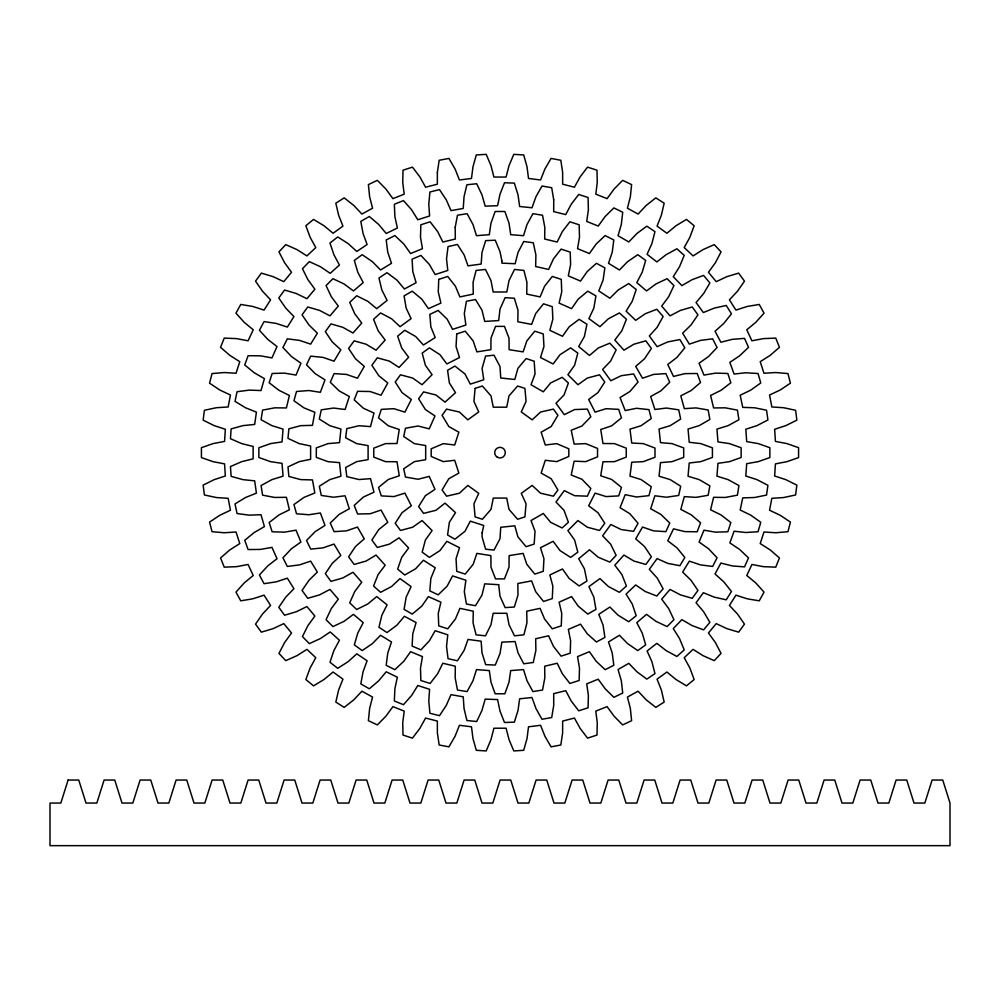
<?xml version="1.0" encoding="UTF-8"?>
<svg xmlns="http://www.w3.org/2000/svg" width="1000" height="1000" viewBox="0 0 1000 1000"><rect width="100%" height="100%" fill="white"/><g stroke="black" fill="none" stroke-linecap="round" stroke-linejoin="round"><path stroke-width="1.5" d="M437.362 172.413L437.35 184.2L425.575 187.225L419.888 176.9L412.45 167.138L403.013 170.2L402.738 182.475L404.2 194.175L392.9 198.65L385.962 189.112L377.362 180.362L368.387 184.587L369.637 196.8L372.562 208.212L361.912 214.075L353.837 205.487L344.2 197.875L335.825 203.2L338.6 215.15L342.938 226.112L333.1 233.263L324.012 225.75L313.5 219.412L305.863 225.738L310.113 237.25L315.788 247.587L306.925 255.912L296.962 249.6L285.738 244.625L278.95 251.863L284.613 262.75L291.537 272.288L283.788 281.663L273.125 276.65L261.363 273.125L255.525 281.15L262.512 291.238L270.575 299.837L264.062 310.1L252.85 306.475L240.75 304.45L235.963 313.137L244.163 322.275L253.238 329.8L248.062 340.8L236.475 338.6L224.213 338.113L220.562 347.337L229.838 355.375L239.788 361.7L236.025 373.263L224.262 372.525L212.037 373.575L209.562 383.188L219.775 390L230.438 395.025L228.162 406.962L216.4 407.713L204.4 410.288L203.15 420.138L214.137 425.613L225.338 429.263L224.575 441.4L213.012 443.612L201.425 447.675L201.425 457.6L213.012 461.65L224.575 463.875L225.338 476L214.137 479.663L203.15 485.138L204.4 494.975L216.4 497.55L228.162 498.3L230.438 510.25L219.775 515.275L209.562 522.087L212.037 531.7L224.262 532.75L236.025 532.013L239.788 543.575L229.838 549.9L220.562 557.938L224.213 567.163L236.475 566.675L248.062 564.475L253.238 575.475L244.163 582.987L235.963 592.125L240.75 600.825L252.85 598.8L264.062 595.163L270.575 605.438L262.512 614.025L255.525 624.125L261.363 632.15L273.125 628.625L283.788 623.612L291.537 632.987L284.613 642.525L278.95 653.413L285.738 660.638L296.962 655.675L306.925 649.362L315.788 657.688L310.113 668.025L305.863 679.538L313.5 685.85L324.012 679.513L333.1 672.013L342.938 679.163L338.6 690.113L335.825 702.075L344.2 707.387L353.837 699.788L361.912 691.2L372.562 697.062L369.637 708.475L368.387 720.688L377.362 724.912L385.962 716.15L392.9 706.625L404.2 711.1L402.738 722.8L403.013 735.062L412.45 738.138L419.888 728.363L425.575 718.05L437.35 721.075L437.362 732.85L439.175 745L448.925 746.85L455.087 736.237L459.425 725.288L471.488 726.812L472.975 738.5L476.3 750.312L486.2 750.938L490.975 739.625L493.925 728.213L506.075 728.213L509.025 739.625L513.8 750.938L523.7 750.312L527.025 738.5L528.513 726.812L540.575 725.288L544.913 736.237L551.075 746.85L560.825 745L562.638 732.85L562.65 721.075L574.425 718.05L580.112 728.363L587.55 738.138L596.987 735.062L597.263 722.8L595.8 711.1L607.1 706.625L614.038 716.15L622.638 724.912L631.613 720.688L630.35 708.475L627.438 697.062L638.088 691.2L646.162 699.788L655.8 707.387L664.175 702.075L661.388 690.113L657.062 679.163L666.9 672.013L675.987 679.513L686.5 685.85L694.137 679.538L689.887 668.025L684.212 657.688L693.075 649.362L703.037 655.675L714.262 660.638L721.05 653.413L715.387 642.525L708.462 632.987L716.213 623.612L726.875 628.625L738.637 632.15L744.475 624.125L737.487 614.025L729.425 605.438L735.938 595.163L747.15 598.8L759.25 600.825L764.038 592.125L755.837 582.987L746.762 575.475L751.938 564.475L763.512 566.675L775.788 567.163L779.438 557.938L770.163 549.9L760.212 543.575L763.975 532.013L775.738 532.75L787.962 531.7L790.425 522.087L780.225 515.275L769.562 510.25L771.838 498.3L783.6 497.55L795.6 494.975L796.85 485.138L785.863 479.663L774.65 476L775.425 463.875L786.988 461.65L798.575 457.6L798.575 447.675L786.988 443.612L775.425 441.4L774.65 429.263L785.863 425.613L796.85 420.138L795.6 410.288L783.6 407.713L771.838 406.962L769.562 395.025L780.225 390L790.425 383.188L787.962 373.575L775.738 372.525L763.975 373.263L760.212 361.7L770.163 355.375L779.438 347.337L775.788 338.113L763.512 338.6L751.938 340.8L746.762 329.8L755.837 322.275L764.038 313.137L759.25 304.45L747.15 306.475L735.938 310.1L729.425 299.837L737.487 291.238L744.475 281.15L738.637 273.125L726.875 276.65L716.213 281.663L708.462 272.288L715.387 262.75L721.05 251.863L714.262 244.625L703.037 249.6L693.075 255.912L684.212 247.587L689.887 237.25L694.137 225.738L686.5 219.412L675.987 225.75L666.9 233.263L657.062 226.112L661.388 215.15L664.175 203.2L655.8 197.875L646.162 205.487L638.088 214.075L627.438 208.212L630.35 196.8L631.613 184.587L622.638 180.362L614.038 189.112L607.1 198.65L595.8 194.175L597.263 182.475L596.987 170.2L587.55 167.138L580.112 176.9L574.425 187.225L562.65 184.2L562.638 172.413L560.825 160.275L551.075 158.412L544.913 169.037L540.575 179.988L528.513 178.463L527.025 166.775L523.7 154.963L513.8 154.338L509.025 165.65L506.075 177.05L493.925 177.05L490.975 165.65L486.2 154.338L476.3 154.963L472.975 166.775L471.488 178.463L459.425 179.988L455.087 169.037L448.925 158.412L439.175 160.275L437.362 172.413M553.725 199.862L553.7 211.612L565.737 214.613L571.225 204.225L578.713 194.462L588.062 197.5L588.387 209.8L586.725 221.425L598.225 226.075L605.112 216.562L613.875 207.925L622.725 212.237L621.325 224.462L618.062 235.75L628.8 241.95L636.938 233.487L646.825 226.163L654.975 231.663L651.9 243.575L647.087 254.288L656.862 261.925L666.112 254.675L676.912 248.8L684.225 255.375L679.513 266.737L673.263 276.688L681.888 285.613L692.038 279.713L703.562 275.4L709.887 282.938L703.637 293.538L696.062 302.525L703.363 312.55L714.237 308.125L726.25 305.462L731.462 313.8L723.8 323.425L715.05 331.262L720.875 342.225L732.262 339.35L744.525 338.375L748.525 347.362L739.6 355.825L729.85 362.375L734.087 374.038L745.775 372.775L758.05 373.525L760.763 382.975L750.75 390.112L740.175 395.25L742.75 407.375L754.5 407.762L766.55 410.213L767.913 419.95L757 425.625L745.825 429.225L746.688 441.6L758.263 443.612L769.862 447.713L769.862 457.55L758.263 461.65L746.688 463.675L745.825 476.037L757 479.65L767.913 485.325L766.55 495.062L754.5 497.512L742.75 497.887L740.175 510.025L750.75 515.15L760.763 522.288L758.05 531.75L745.775 532.487L734.087 531.237L729.85 542.9L739.6 549.438L748.525 557.9L744.525 566.888L732.262 565.925L720.875 563.05L715.05 574L723.8 581.85L731.462 591.475L726.25 599.812L714.237 597.137L703.363 592.712L696.062 602.75L703.637 611.737L709.887 622.337L703.562 629.862L692.038 625.55L681.888 619.65L673.263 628.575L679.513 638.525L684.225 649.887L676.912 656.475L666.112 650.6L656.862 643.35L647.087 650.975L651.9 661.7L654.975 673.612L646.825 679.112L636.938 671.787L628.8 663.325L618.062 669.525L621.325 680.812L622.725 693.025L613.875 697.337L605.112 688.713L598.225 679.2L586.725 683.838L588.387 695.475L588.062 707.775L578.713 710.812L571.225 701.05L565.737 690.662L553.7 693.662L553.725 705.413L551.7 717.537L542.013 719.25L535.962 708.538L531.975 697.487L519.637 698.787L518.025 710.425L514.338 722.163L504.5 722.5L500 711.062L497.587 699.562L485.188 699.125L481.975 710.425L476.688 721.538L466.9 720.5L464.038 708.538L463.237 696.825L451.025 694.663L446.275 705.413L439.487 715.675L429.938 713.288L428.775 701.05L429.613 689.325L417.812 685.5L411.613 695.475L403.462 704.688L394.35 701L394.888 688.713L397.362 677.225L386.213 671.787L378.675 680.812L369.325 688.8L360.812 683.888L363.062 671.787L367.1 660.763L356.812 653.825L348.1 661.7L337.738 668.312L329.975 662.262L333.888 650.6L339.425 640.238L330.213 631.938L320.487 638.525L309.3 643.637L302.462 636.562L307.95 625.55L314.887 616.062L306.913 606.562L296.363 611.737L284.562 615.237L278.788 607.275L285.763 597.137L293.938 588.713L287.362 578.188L276.2 581.85L264.037 583.675L259.413 574.987L267.738 565.925L277.013 558.713L271.962 547.375L260.4 549.438L248.1 549.55L244.737 540.312L254.225 532.487L264.413 526.638L261 514.712L249.25 515.15L237.062 513.55L235.012 503.938L245.5 497.512L256.413 493.137L254.675 480.85L243 479.65L231.137 476.362L230.45 466.55L241.737 461.65L253.137 458.837L253.137 446.438L241.737 443.612L230.45 438.713L231.137 428.9L243 425.625L254.675 424.425L256.413 412.137L245.5 407.762L235.012 401.337L237.062 391.725L249.25 390.112L261 390.55L264.413 378.625L254.225 372.775L244.737 364.963L248.1 355.712L260.4 355.825L271.962 357.9L277.013 346.562L267.738 339.35L259.413 330.288L264.037 321.6L276.2 323.425L287.362 327.075L293.938 316.562L285.763 308.125L278.788 298L284.562 290.038L296.363 293.538L306.913 298.712L314.887 289.212L307.95 279.713L302.462 268.712L309.3 261.637L320.487 266.737L330.213 273.337L339.425 265.038L333.888 254.675L329.975 243.012L337.738 236.95L348.1 243.575L356.812 251.45L367.1 244.513L363.062 233.487L360.812 221.388L369.325 216.475L378.675 224.462L386.213 233.487L397.362 228.038L394.888 216.562L394.35 204.262L403.462 200.588L411.613 209.8L417.812 219.775L429.613 215.95L428.775 204.225L429.938 191.988L439.487 189.6L446.275 199.862L451.025 210.613L463.237 208.45L464.038 196.725L466.9 184.762L476.688 183.738L481.975 194.85L485.188 206.15L497.587 205.712L500 194.213L504.5 182.763L514.338 183.113L518.025 194.85L519.637 206.488L531.975 207.775L535.962 196.725L542.013 186.025L551.7 187.725L553.725 199.862M455.188 227.338L455.312 239.037L442.837 242.037L437.65 231.55L430.112 221.788L420.85 224.8L420.487 237.125L422.45 248.663L410.6 253.562L403.825 244.025L394.862 235.562L386.188 239.988L387.762 252.213L391.5 263.3L380.562 270L372.375 261.637L362.2 254.688L354.325 260.413L357.788 272.238L363.212 282.6L353.462 290.938L344.075 283.962L332.925 278.688L326.05 285.562L331.325 296.712L338.3 306.1L329.963 315.85L319.613 310.425L307.775 306.962L302.05 314.837L309 325.012L317.362 333.2L310.663 344.137L299.575 340.4L287.35 338.825L282.925 347.5L291.388 356.463L300.938 363.237L296.025 375.087L284.488 373.125L272.162 373.488L269.15 382.75L278.913 390.288L289.4 395.475L286.4 407.95L274.7 407.825L262.587 410.112L261.062 419.725L271.887 425.637L283.05 429.125L282.038 441.912L270.475 443.612L258.863 447.775L258.863 457.5L270.475 461.65L282.038 463.35L283.05 476.15L271.887 479.637L261.062 485.55L262.587 495.163L274.7 497.45L286.4 497.312L289.4 509.8L278.913 514.987L269.15 522.525L272.162 531.788L284.488 532.137L296.025 530.188L300.938 542.038L291.388 548.8L282.925 557.775L287.35 566.45L299.575 564.875L310.663 561.138L317.362 572.075L309 580.25L302.05 590.438L307.775 598.312L319.613 594.85L329.963 589.425L338.3 599.175L331.325 608.562L326.05 619.712L332.925 626.587L344.075 621.312L353.462 614.338L363.212 622.663L357.788 633.025L354.325 644.862L362.2 650.588L372.375 643.625L380.562 635.262L391.5 641.975L387.762 653.05L386.188 665.288L394.862 669.7L403.825 661.237L410.6 651.7L422.45 656.612L420.487 668.15L420.85 680.475L430.112 683.487L437.65 673.713L442.837 663.238L455.312 666.237L455.188 677.925L457.475 690.05L467.088 691.575L473 680.75L476.488 669.587L489.288 670.588L490.988 682.163L495.138 693.775L504.862 693.775L509.012 682.163L510.712 670.588L523.513 669.587L527 680.75L532.913 691.575L542.525 690.05L544.812 677.925L544.688 666.237L557.163 663.238L562.35 673.713L569.888 683.487L579.15 680.475L579.5 668.15L577.55 656.612L589.4 651.7L596.163 661.237L605.138 669.7L613.812 665.288L612.238 653.05L608.5 641.975L619.438 635.262L627.612 643.625L637.8 650.588L645.675 644.862L642.212 633.025L636.788 622.663L646.538 614.338L655.925 621.312L667.075 626.587L673.95 619.712L668.675 608.562L661.7 599.175L670.037 589.425L680.387 594.85L692.225 598.312L697.95 590.438L691 580.25L682.638 572.075L689.338 561.138L700.413 564.875L712.65 566.45L717.075 557.775L708.612 548.8L699.062 542.038L703.975 530.188L715.512 532.137L727.837 531.788L730.85 522.525L721.087 514.987L710.6 509.8L713.6 497.312L725.288 497.45L737.412 495.163L738.938 485.55L728.112 479.637L716.95 476.15L717.962 463.35L729.525 461.65L741.137 457.5L741.137 447.775L729.525 443.612L717.962 441.912L716.95 429.125L728.112 425.637L738.938 419.725L737.412 410.112L725.288 407.825L713.6 407.95L710.6 395.475L721.087 390.288L730.85 382.75L727.837 373.488L715.512 373.125L703.975 375.087L699.062 363.237L708.612 356.463L717.075 347.5L712.65 338.825L700.413 340.4L689.338 344.137L682.638 333.2L691 325.012L697.95 314.837L692.225 306.962L680.387 310.425L670.037 315.85L661.7 306.1L668.675 296.712L673.95 285.562L667.075 278.688L655.925 283.962L646.538 290.938L636.788 282.6L642.212 272.238L645.675 260.413L637.8 254.688L627.612 261.637L619.438 270L608.5 263.3L612.238 252.213L613.812 239.988L605.138 235.562L596.163 244.025L589.4 253.562L577.55 248.663L579.5 237.125L579.15 224.8L569.888 221.788L562.35 231.55L557.163 242.037L544.688 239.037L544.812 227.338L542.525 215.225L532.913 213.7L527 224.525L523.513 235.688L510.712 234.675L509.012 223.113L504.862 211.488L495.138 211.488L490.988 223.113L489.288 234.675L476.488 235.688L473 224.525L467.088 213.7L457.475 215.225L455.188 227.338M482.125 532.825L482.088 536.888L485.6 549.188L494.012 550.075L500 538.775L500.737 527.288L514.8 525.812L517.913 536.888L526.112 546.7L534.163 544.087L535.037 531.325L531.038 520.538L543.288 513.462L550.638 522.325L562.125 527.95L568.4 522.288L564.012 510.275L555.975 502.038L564.288 490.6L574.6 495.7L587.388 496.175L590.825 488.438L581.925 479.25L571.225 475L574.163 461.175L585.662 461.637L597.537 456.863L597.537 448.413L585.662 443.625L574.163 444.1L571.225 430.262L581.925 426.012L590.825 416.825L587.388 409.1L574.6 409.562L564.288 414.675L555.975 403.237L564.012 395L568.4 382.987L562.125 377.325L550.638 382.95L543.288 391.812L531.038 384.738L535.037 373.938L534.163 361.188L526.112 358.575L517.913 368.375L514.8 379.462L500.737 377.987L500 366.5L494.012 355.2L485.6 356.075L482.088 368.375L483.762 379.775L470.312 384.137L464.963 373.938L454.9 366.05L447.575 370.288L449.363 382.95L455.525 392.675L445.012 402.137L435.988 395L423.575 391.887L418.612 398.725L425.4 409.562L434.988 415.95L429.225 428.862L418.075 426.012L405.475 428.225L403.713 436.488L414.338 443.625L425.675 445.562L425.675 459.712L414.338 461.637L403.713 468.775L405.475 477.05L418.075 479.25L429.225 476.4L434.988 489.325L425.4 495.7L418.612 506.538L423.575 513.387L435.988 510.275L445.012 503.137L455.525 512.6L449.363 522.325L447.575 534.987L454.9 539.212L464.963 531.325L470.312 521.138L483.762 525.5L482.125 532.825M498.7 584.712L500 596.2L505.125 607.6L514.338 607.025L517.987 595.075L517.85 583.5L531.587 580.887L535.7 591.688L543.5 601.462L552.275 598.612L552.85 586.125L549.837 574.963L562.487 569L569.163 578.45L579.15 585.962L586.938 581.025L584.388 568.787L578.688 558.725L589.462 549.812L598.275 557.288L609.825 562.087L616.138 555.363L610.625 544.15L602.6 535.825L610.812 524.5L621.213 529.562L633.587 531.337L638.038 523.263L629.9 513.763L620.062 507.688L625.212 494.688L636.538 497L648.962 495.65L651.263 486.712L641.025 479.538L629.975 476.1L631.737 462.225L643.288 461.65L654.987 457.25L654.987 448.025L643.288 443.625L631.737 443.038L629.975 429.162L641.025 425.737L651.263 418.562L648.962 409.625L636.538 408.275L625.212 410.588L620.062 397.575L629.9 391.512L638.038 382.013L633.587 373.925L621.213 375.712L610.812 380.763L602.6 369.45L610.625 361.125L616.138 349.9L609.825 343.175L598.275 347.975L589.462 355.462L578.688 346.55L584.388 336.488L586.938 324.25L579.15 319.312L569.163 326.825L562.487 336.275L549.837 330.312L552.85 319.15L552.275 306.663L543.5 303.812L535.7 313.575L531.587 324.387L517.85 321.763L517.987 310.2L514.338 298.25L505.125 297.663L500 309.075L498.7 320.562L484.738 321.438L482 310.2L475.487 299.538L466.425 301.262L464.3 313.575L465.887 325.037L452.587 329.35L447.15 319.15L438.188 310.438L429.837 314.363L430.838 326.825L435.225 337.525L423.425 345.012L415.613 336.488L404.762 330.275L397.65 336.163L401.725 347.975L408.638 357.25L399.062 367.45L389.375 361.125L377.325 357.812L371.9 365.275L378.787 375.712L387.788 382.962L381.05 395.225L370.1 391.512L357.6 391.3L354.2 399.875L363.462 408.275L373.988 413.062L370.513 426.613L358.975 425.737L346.812 428.638L345.662 437.788L356.712 443.625L368.1 445.637L368.1 459.625L356.712 461.65L345.662 467.488L346.812 476.637L358.975 479.538L370.513 478.663L373.988 492.212L363.462 497L354.2 505.4L357.6 513.975L370.1 513.763L381.05 510.05L387.788 522.3L378.787 529.562L371.9 540L377.325 547.463L389.375 544.15L399.062 537.825L408.638 548.025L401.725 557.288L397.65 569.113L404.762 574.987L415.613 568.787L423.425 560.25L435.225 567.75L430.838 578.45L429.837 590.9L438.188 594.837L447.15 586.125L452.587 575.913L465.887 580.237L464.3 591.688L466.425 604.012L475.487 605.737L482 595.075L484.738 583.837L498.7 584.712M501.887 260.95L501.875 263.137L515.125 263.738L518.013 252.45L523.75 241.488L533.275 242.775L535.887 254.875L535.675 266.512L548.612 269.462L553.475 258.888L561.075 249.125L570.212 252.087L570.625 264.462L568.337 275.875L580.538 281.087L587.212 271.55L596.438 263.3L604.888 267.85L603.088 280.087L598.8 290.925L609.875 298.225L618.138 290.025L628.688 283.562L636.2 289.55L632.238 301.275L626.087 311.163L635.675 320.325L645.275 313.738L656.812 309.262L663.125 316.488L657.138 327.325L649.325 335.95L657.125 346.675L667.75 341.912L679.887 339.562L684.825 347.8L676.988 357.388L667.763 364.487L673.512 376.438L684.825 373.638L697.188 373.5L700.562 382.488L691.15 390.525L680.8 395.85L684.338 408.65L695.95 407.912L708.15 409.975L709.862 419.438L699.175 425.65L688.037 429.05L689.225 442.262L700.788 443.612L712.425 447.837L712.425 457.438L700.788 461.65L689.225 463L688.037 476.225L699.175 479.613L709.862 485.838L708.15 495.288L695.95 497.362L684.338 496.625L680.8 509.412L691.15 514.75L700.562 522.775L697.188 531.775L684.825 531.625L673.512 528.837L667.763 540.788L676.988 547.875L684.825 557.463L679.887 565.712L667.75 563.362L657.125 558.587L649.325 569.325L657.138 577.95L663.125 588.775L656.812 596.013L645.275 591.538L635.675 584.938L626.087 594.113L632.238 604L636.2 615.725L628.688 621.712L618.138 615.237L609.875 607.038L598.8 614.35L603.088 625.175L604.888 637.425L596.438 641.975L587.212 633.725L580.538 624.175L568.337 629.4L570.625 640.812L570.212 653.175L561.075 656.15L553.475 646.388L548.612 635.8L535.675 638.75L535.887 650.4L533.275 662.487L523.75 663.787L518.013 652.825L515.125 641.538L501.875 642.138L500 653.625L495.262 665.062L485.675 664.638L481.987 652.825L481.15 641.2L468 639.425L464.113 650.4L457.413 660.8L448.05 658.662L446.525 646.388L447.788 634.812L435.163 630.712L429.375 640.812L420.925 649.85L412.1 646.075L412.788 633.725L416.1 622.562L404.412 616.275L396.912 625.175L386.987 632.562L378.963 627.275L381.863 615.237L387.1 604.85L376.725 596.575L367.762 604L356.675 609.5L349.725 602.85L354.725 591.538L361.737 582.238L353.013 572.25L342.85 577.95L330.962 581.388L325.325 573.612L332.25 563.362L340.825 555.475L334.012 544.075L323 547.875L310.7 549.125L306.525 540.475L315.175 531.625L325.012 525.4L320.35 512.975L308.837 514.75L296.512 513.775L293.95 504.525L304.05 497.362L314.837 492.975L312.462 479.925L300.825 479.613L288.863 476.463L288 466.887L299.212 461.65L310.613 459.275L310.613 446L299.212 443.612L288 438.375L288.863 428.812L300.825 425.65L312.462 425.35L314.837 412.287L304.05 407.912L293.95 400.75L296.512 391.488L308.837 390.525L320.35 392.3L325.012 379.875L315.175 373.638L306.525 364.8L310.7 356.138L323 357.388L334.012 361.188L340.825 349.8L332.25 341.912L325.325 331.662L330.962 323.888L342.85 327.325L353.013 333.025L361.737 323.038L354.725 313.738L349.725 302.413L356.675 295.775L367.762 301.275L376.725 308.7L387.1 300.425L381.863 290.025L378.963 278L386.987 272.7L396.912 280.087L404.412 289L416.1 282.712L412.788 271.55L412.1 259.188L420.925 255.413L429.375 264.462L435.163 274.562L447.788 270.462L446.525 258.888L448.05 246.6L457.413 244.462L464.113 254.875L468 265.85L481.15 264.062L481.987 252.45L485.675 240.637L495.262 240.212L500 251.637L501.887 260.95M438.738 279.375L438.263 291.8L440.9 303.1L428.413 308.65L421.788 299.137L412.238 291.188L404.062 295.9L406.175 308.15L411.1 318.65L400.05 326.688L391.575 318.75L380.588 312.962L373.562 319.275L378.175 330.812L385.188 340.062L376.037 350.213L366.112 344.212L354.15 340.838L348.6 348.475L355.513 358.8L364.288 366.4L357.463 378.225L346.5 374.425L334.1 373.6L330.262 382.225L339.162 390.9L349.325 396.5L345.1 409.487L333.587 408.05L321.287 409.825L319.325 419.062L329.837 425.688L340.95 429.05L339.513 442.638L327.95 443.625L316.3 447.912L316.3 457.362L327.95 461.65L339.513 462.638L340.95 476.225L329.837 479.588L319.325 486.213L321.287 495.45L333.587 497.225L345.1 495.788L349.325 508.775L339.162 514.375L330.262 523.038L334.1 531.663L346.5 530.85L357.463 527.05L364.288 538.875L355.513 546.462L348.6 556.8L354.15 564.438L366.112 561.05L376.037 555.05L385.188 565.212L378.175 574.45L373.562 586L380.588 592.312L391.575 586.525L400.05 578.587L411.1 586.625L406.175 597.125L404.062 609.375L412.238 614.087L421.788 606.138L428.413 596.625L440.9 602.175L438.263 613.475L438.738 625.887L447.725 628.812L455.412 619.05L459.913 608.35L473.275 611.2L473.05 622.8L476.1 634.837L485.487 635.825L490.988 624.675L493.175 613.288L506.825 613.288L509.012 624.675L514.513 635.825L523.9 634.837L526.95 622.8L526.725 611.2L540.087 608.35L544.587 619.05L552.275 628.812L561.263 625.887L561.737 613.475L559.1 602.175L571.587 596.625L578.212 606.138L587.762 614.087L595.938 609.375L593.825 597.125L588.9 586.625L599.95 578.587L608.413 586.525L619.412 592.312L626.425 586L621.825 574.45L614.812 565.212L623.95 555.05L633.888 561.05L645.85 564.438L651.4 556.8L644.488 546.462L635.712 538.875L642.537 527.05L653.5 530.85L665.9 531.663L669.737 523.038L660.837 514.375L650.675 508.775L654.9 495.788L666.413 497.225L678.713 495.45L680.675 486.213L670.163 479.588L659.05 476.225L660.487 462.638L672.05 461.65L683.7 457.362L683.7 447.912L672.05 443.625L660.487 442.638L659.05 429.05L670.163 425.688L680.675 419.062L678.713 409.825L666.413 408.05L654.9 409.487L650.675 396.5L660.837 390.9L669.737 382.225L665.9 373.6L653.5 374.425L642.537 378.225L635.712 366.4L644.488 358.8L651.4 348.475L645.85 340.838L633.888 344.212L623.95 350.213L614.812 340.062L621.825 330.812L626.425 319.275L619.412 312.962L608.413 318.75L599.95 326.688L588.9 318.65L593.825 308.15L595.938 295.9L587.762 291.188L578.212 299.137L571.587 308.65L559.1 303.1L561.737 291.8L561.263 279.375L552.275 276.462L544.587 286.225L540.087 296.913L526.725 294.075L526.95 282.475L523.9 270.425L514.513 269.45L509.012 280.587L506.825 291.988L493.175 291.988L490.988 280.587L485.487 269.45L476.1 270.425L473.05 282.475L473.275 294.075L459.913 296.913L455.412 286.225L447.725 276.462L438.738 279.375M456.737 333.938L456.05 346.525L459.5 357.537L446.863 363.975L439.988 354.712L429.4 347.863L422.175 353.113L425.412 365.3L432.1 374.7L422.062 384.738L412.663 378.05L400.475 374.812L395.225 382.025L402.075 392.625L411.337 399.5L404.9 412.137L393.888 408.688L381.3 409.375L378.537 417.863L388.325 425.825L399.25 429.5L397.038 443.512L385.5 443.625L373.738 448.175L373.738 457.1L385.5 461.65L397.038 461.763L399.25 475.775L388.325 479.45L378.537 487.413L381.3 495.9L393.888 496.587L404.9 493.137L411.337 505.775L402.075 512.65L395.225 523.237L400.475 530.462L412.663 527.225L422.062 520.538L432.1 530.575L425.412 539.975L422.175 552.163L429.4 557.4L439.988 550.562L446.863 541.3L459.5 547.737L456.05 558.75L456.737 571.337L465.225 574.1L473.188 564.312L476.863 553.387L490.875 555.6L490.988 567.137L495.538 578.9L504.462 578.9L509.012 567.137L509.125 555.6L523.138 553.387L526.812 564.312L534.775 574.1L543.263 571.337L543.95 558.75L540.5 547.737L553.138 541.3L560.013 550.562L570.6 557.4L577.825 552.163L574.587 539.975L567.9 530.575L577.938 520.538L587.337 527.225L599.525 530.462L604.763 523.237L597.925 512.65L588.663 505.775L595.1 493.137L606.112 496.587L618.7 495.9L621.462 487.413L611.675 479.45L600.75 475.775L602.962 461.763L614.5 461.65L626.263 457.1L626.263 448.175L614.5 443.625L602.962 443.512L600.75 429.5L611.675 425.825L621.462 417.863L618.7 409.375L606.112 408.688L595.1 412.137L588.663 399.5L597.925 392.625L604.763 382.025L599.525 374.812L587.337 378.05L577.938 384.738L567.9 374.7L574.587 365.3L577.825 353.113L570.6 347.863L560.013 354.712L553.138 363.975L540.5 357.537L543.95 346.525L543.263 333.938L534.775 331.175L526.812 340.95L523.138 351.887L509.125 349.675L509.012 338.137L504.462 326.375L495.538 326.375L490.988 338.137L490.875 349.675L476.863 351.887L473.188 340.95L465.225 331.175L456.737 333.938M475.1 388.375L473.925 401.463L478.738 411.912L467.837 419.837L459.387 412.025L446.575 409.1L442.088 415.288L448.837 426.562L458.862 432.188L454.7 445L443.275 443.65L431.2 448.812L431.2 456.463L443.275 461.625L454.7 460.275L458.862 473.088L448.837 478.713L442.088 489.988L446.575 496.175L459.387 493.237L467.837 485.438L478.738 493.363L473.925 503.8L475.1 516.9L482.375 519.25L491.012 509.35L493.263 498.075L506.737 498.075L508.988 509.35L517.625 519.25L524.9 516.9L526.075 503.8L521.263 493.363L532.163 485.438L540.612 493.237L553.425 496.175L557.913 489.988L551.163 478.713L541.138 473.088L545.3 460.275L556.725 461.625L568.812 456.463L568.812 448.812L556.725 443.65L545.3 445L541.138 432.188L551.163 426.562L557.913 415.288L553.425 409.1L540.612 412.025L532.163 419.837L521.263 411.912L526.075 401.463L524.9 388.375L517.625 386.012L508.988 395.913L506.737 407.188L493.263 407.188L491.012 395.913L482.375 386.012L475.1 388.375M68.088 780.05L60.838 803.05L50 803.05L50 845.662L950 845.662L950 803.05L942.75 780.05L932.087 780.05L924.837 803.05L914 803.05L906.75 780.05L896.087 780.05L888.838 803.05L878 803.05L870.75 780.05L860.088 780.05L852.837 803.05L842 803.05L834.75 780.05L824.087 780.05L816.838 803.05L806 803.05L798.75 780.05L788.088 780.05L780.837 803.05L770 803.05L762.75 780.05L752.087 780.05L744.837 803.05L734 803.05L726.75 780.05L716.087 780.05L708.838 803.05L698 803.05L690.75 780.05L680.088 780.05L672.837 803.05L662 803.05L654.75 780.05L644.087 780.05L636.838 803.05L626 803.05L618.75 780.05L608.088 780.05L600.837 803.05L590 803.05L582.75 780.05L572.087 780.05L564.837 803.05L554 803.05L546.75 780.05L536.087 780.05L528.837 803.05L518 803.05L510.75 780.05L500.087 780.05L492.837 803.05L482 803.05L474.75 780.05L464.087 780.05L456.838 803.05L446 803.05L438.75 780.05L428.088 780.05L420.838 803.05L410 803.05L402.75 780.05L392.088 780.05L384.837 803.05L374 803.05L366.75 780.05L356.087 780.05L348.837 803.05L338 803.05L330.75 780.05L320.087 780.05L312.838 803.05L302 803.05L294.75 780.05L284.088 780.05L276.837 803.05L266 803.05L258.75 780.05L248.088 780.05L240.837 803.05L230 803.05L222.75 780.05L212.087 780.05L204.838 803.05L194 803.05L186.75 780.05L176.088 780.05L168.837 803.05L158 803.05L150.75 780.05L140.087 780.05L132.838 803.05L122 803.05L114.75 780.05L104.087 780.05L96.838 803.05L86 803.05L78.75 780.05L68.088 780.05M497.337 457.25A5.325 5.325 0 0 0 505.325 452.638A5.325 5.325 0 0 0 497.337 448.025A5.325 5.325 0 0 0 497.337 457.25"/></g></svg>
